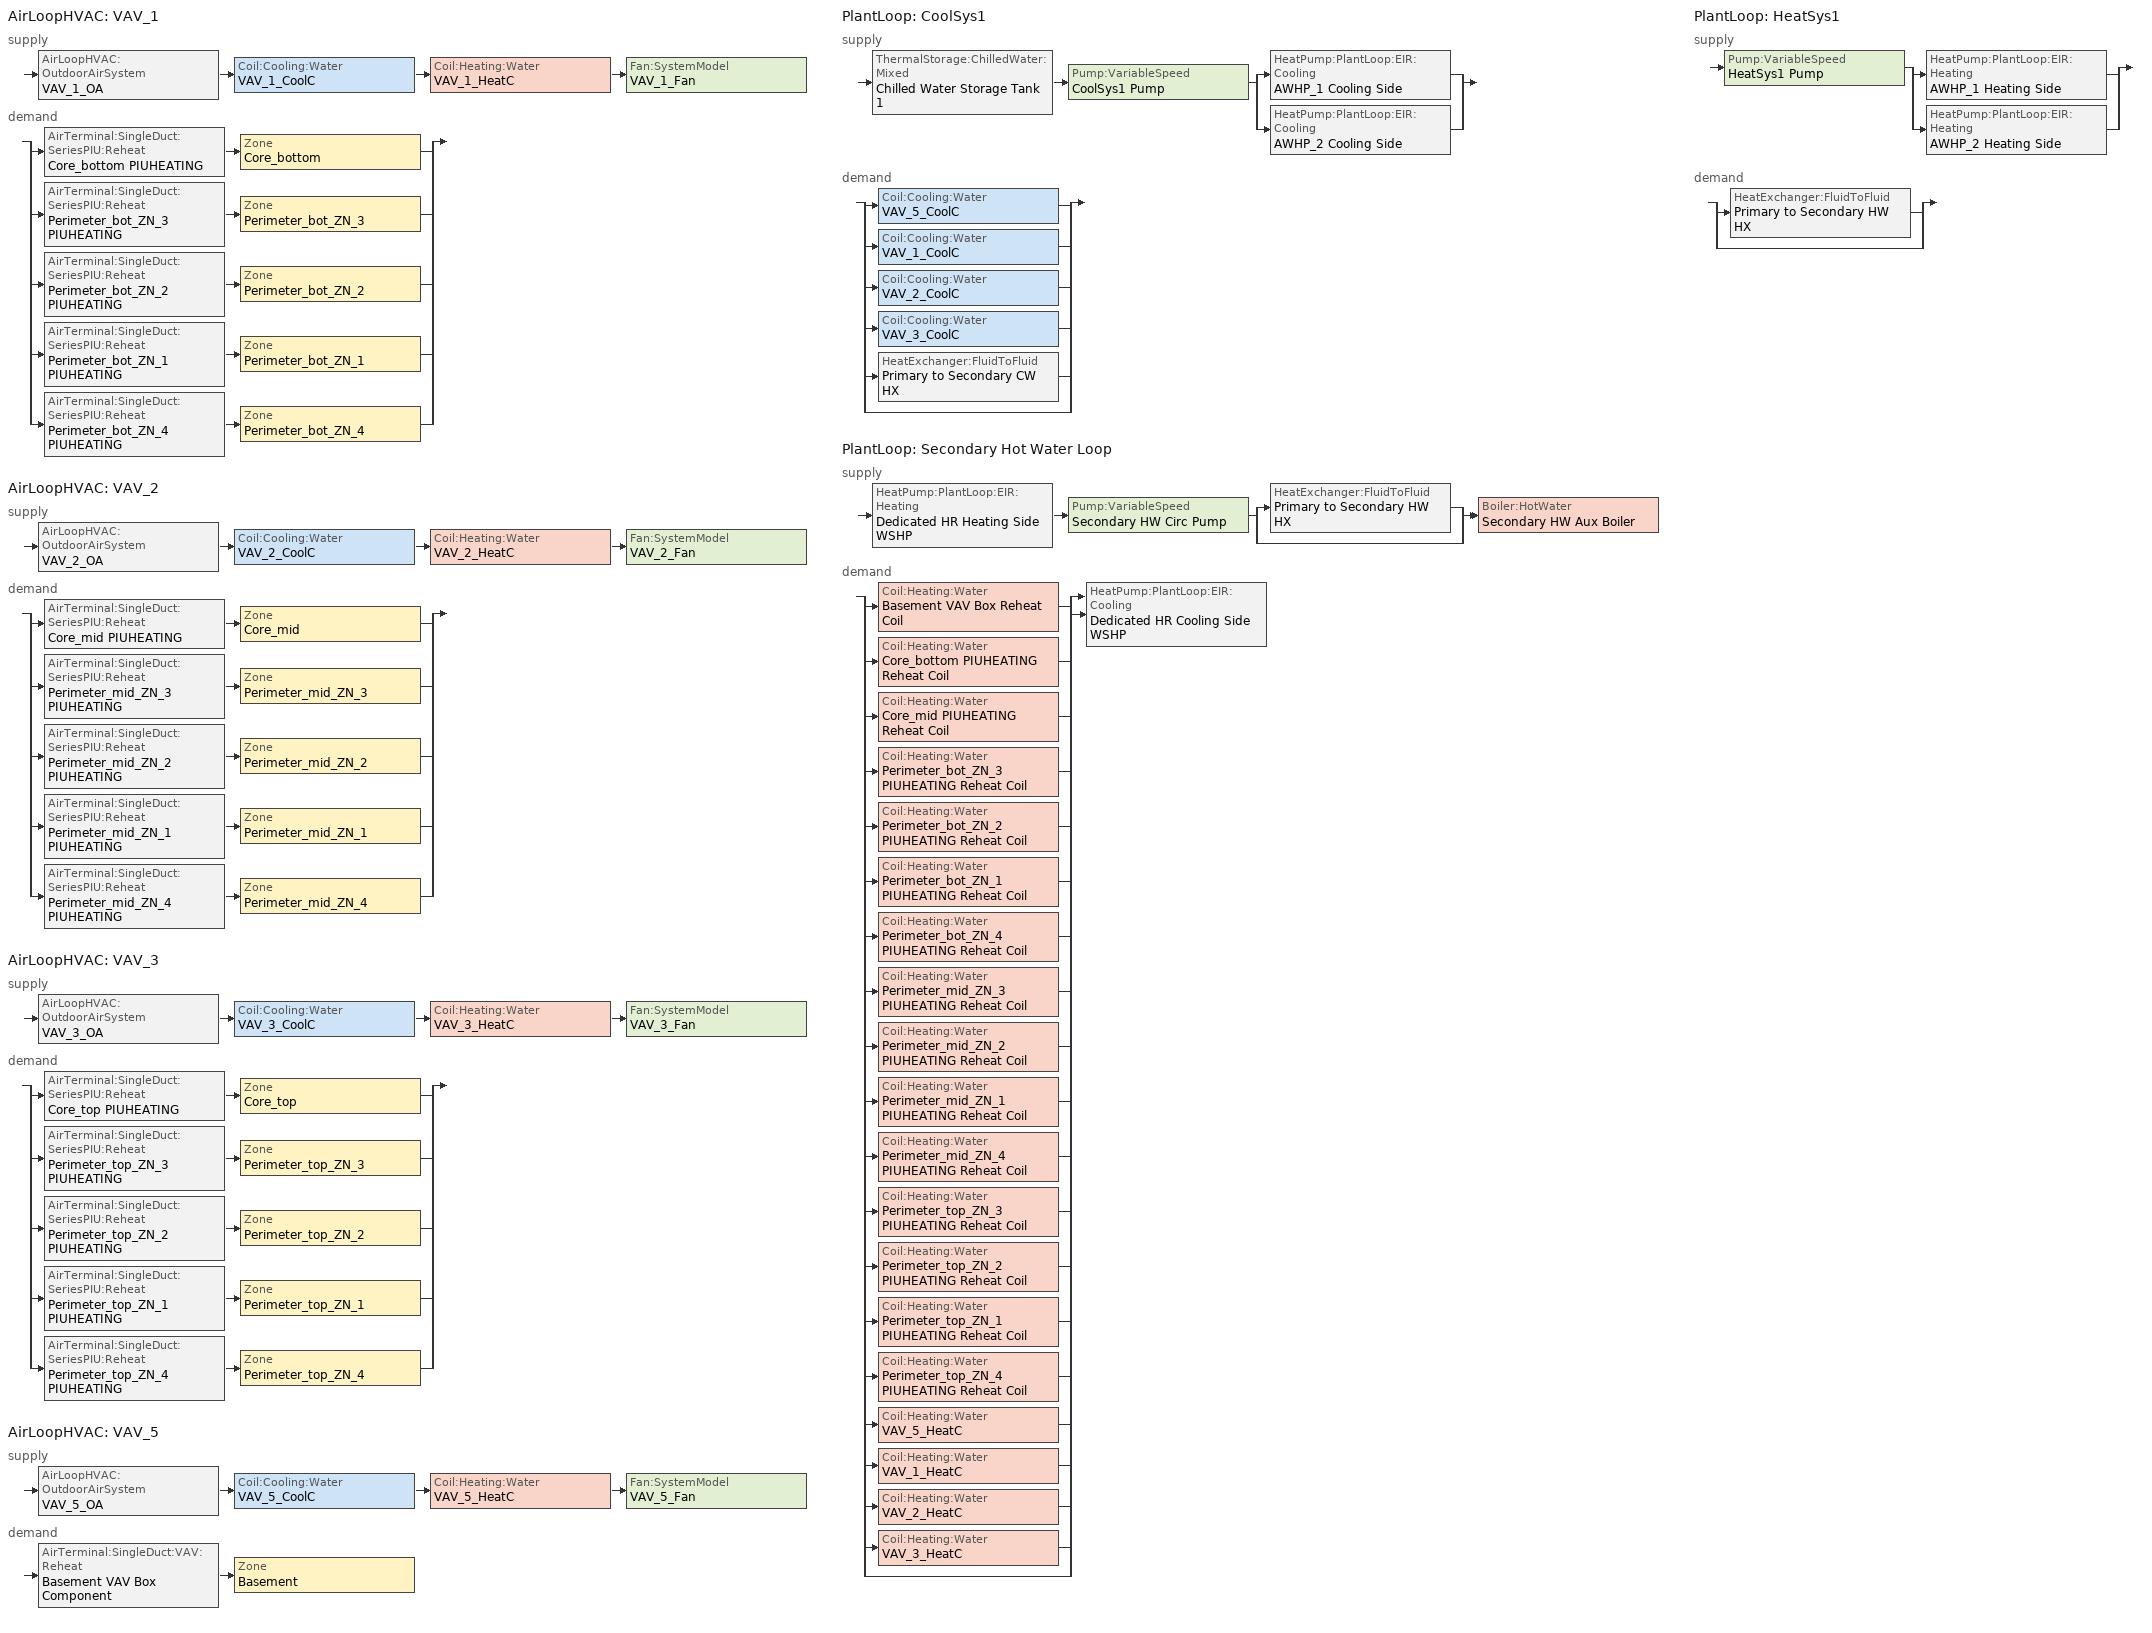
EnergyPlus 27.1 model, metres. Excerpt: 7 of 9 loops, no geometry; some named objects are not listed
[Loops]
AirLoopHVAC 'VAV_1'
 supply: AirLoopHVAC:OutdoorAirSystem 'VAV_1_OA' > Coil:Cooling:Water 'VAV_1_CoolC' > Coil:Heating:Water 'VAV_1_HeatC' > Fan:SystemModel 'VAV_1_Fan'
 demand: split
  | AirTerminal:SingleDuct:SeriesPIU:Reheat 'Core_bottom PIUHEATING' > Zone 'Core_bottom'
  | AirTerminal:SingleDuct:SeriesPIU:Reheat 'Perimeter_bot_ZN_3 PIUHEATING' > Zone 'Perimeter_bot_ZN_3'
  | AirTerminal:SingleDuct:SeriesPIU:Reheat 'Perimeter_bot_ZN_2 PIUHEATING' > Zone 'Perimeter_bot_ZN_2'
  | AirTerminal:SingleDuct:SeriesPIU:Reheat 'Perimeter_bot_ZN_1 PIUHEATING' > Zone 'Perimeter_bot_ZN_1'
  | AirTerminal:SingleDuct:SeriesPIU:Reheat 'Perimeter_bot_ZN_4 PIUHEATING' > Zone 'Perimeter_bot_ZN_4'
AirLoopHVAC 'VAV_2'
 supply: AirLoopHVAC:OutdoorAirSystem 'VAV_2_OA' > Coil:Cooling:Water 'VAV_2_CoolC' > Coil:Heating:Water 'VAV_2_HeatC' > Fan:SystemModel 'VAV_2_Fan'
 demand: split
  | AirTerminal:SingleDuct:SeriesPIU:Reheat 'Core_mid PIUHEATING' > Zone 'Core_mid'
  | AirTerminal:SingleDuct:SeriesPIU:Reheat 'Perimeter_mid_ZN_3 PIUHEATING' > Zone 'Perimeter_mid_ZN_3'
  | AirTerminal:SingleDuct:SeriesPIU:Reheat 'Perimeter_mid_ZN_2 PIUHEATING' > Zone 'Perimeter_mid_ZN_2'
  | AirTerminal:SingleDuct:SeriesPIU:Reheat 'Perimeter_mid_ZN_1 PIUHEATING' > Zone 'Perimeter_mid_ZN_1'
  | AirTerminal:SingleDuct:SeriesPIU:Reheat 'Perimeter_mid_ZN_4 PIUHEATING' > Zone 'Perimeter_mid_ZN_4'
AirLoopHVAC 'VAV_3'
 supply: AirLoopHVAC:OutdoorAirSystem 'VAV_3_OA' > Coil:Cooling:Water 'VAV_3_CoolC' > Coil:Heating:Water 'VAV_3_HeatC' > Fan:SystemModel 'VAV_3_Fan'
 demand: split
  | AirTerminal:SingleDuct:SeriesPIU:Reheat 'Core_top PIUHEATING' > Zone 'Core_top'
  | AirTerminal:SingleDuct:SeriesPIU:Reheat 'Perimeter_top_ZN_3 PIUHEATING' > Zone 'Perimeter_top_ZN_3'
  | AirTerminal:SingleDuct:SeriesPIU:Reheat 'Perimeter_top_ZN_2 PIUHEATING' > Zone 'Perimeter_top_ZN_2'
  | AirTerminal:SingleDuct:SeriesPIU:Reheat 'Perimeter_top_ZN_1 PIUHEATING' > Zone 'Perimeter_top_ZN_1'
  | AirTerminal:SingleDuct:SeriesPIU:Reheat 'Perimeter_top_ZN_4 PIUHEATING' > Zone 'Perimeter_top_ZN_4'
AirLoopHVAC 'VAV_5'
 supply: AirLoopHVAC:OutdoorAirSystem 'VAV_5_OA' > Coil:Cooling:Water 'VAV_5_CoolC' > Coil:Heating:Water 'VAV_5_HeatC' > Fan:SystemModel 'VAV_5_Fan'
 demand: AirTerminal:SingleDuct:VAV:Reheat 'Basement VAV Box Component' > Zone 'Basement'
PlantLoop 'CoolSys1'
 supply: ThermalStorage:ChilledWater:Mixed 'Chilled Water Storage Tank 1' > Pump:VariableSpeed 'CoolSys1 Pump' > split
  | HeatPump:PlantLoop:EIR:Cooling 'AWHP_1 Cooling Side'
  | HeatPump:PlantLoop:EIR:Cooling 'AWHP_2 Cooling Side'
 demand: split
  | Coil:Cooling:Water 'VAV_5_CoolC'
  | Coil:Cooling:Water 'VAV_1_CoolC'
  | Coil:Cooling:Water 'VAV_2_CoolC'
  | Coil:Cooling:Water 'VAV_3_CoolC'
  | HeatExchanger:FluidToFluid 'Primary to Secondary CW HX'
  | bypass
PlantLoop 'Secondary Hot Water Loop'
 supply: HeatPump:PlantLoop:EIR:Heating 'Dedicated HR Heating Side WSHP' > Pump:VariableSpeed 'Secondary HW Circ Pump' > split
  | HeatExchanger:FluidToFluid 'Primary to Secondary HW HX'
  | bypass
  join > Boiler:HotWater 'Secondary HW Aux Boiler'
 demand: split
  | Coil:Heating:Water 'Basement VAV Box Reheat Coil'
  | Coil:Heating:Water 'Core_bottom PIUHEATING Reheat Coil'
  | Coil:Heating:Water 'Core_mid PIUHEATING Reheat Coil'
  | Coil:Heating:Water 'Perimeter_bot_ZN_3 PIUHEATING Reheat Coil'
  | Coil:Heating:Water 'Perimeter_bot_ZN_2 PIUHEATING Reheat Coil'
  | Coil:Heating:Water 'Perimeter_bot_ZN_1 PIUHEATING Reheat Coil'
  | Coil:Heating:Water 'Perimeter_bot_ZN_4 PIUHEATING Reheat Coil'
  | Coil:Heating:Water 'Perimeter_mid_ZN_3 PIUHEATING Reheat Coil'
  | Coil:Heating:Water 'Perimeter_mid_ZN_2 PIUHEATING Reheat Coil'
  | Coil:Heating:Water 'Perimeter_mid_ZN_1 PIUHEATING Reheat Coil'
  | Coil:Heating:Water 'Perimeter_mid_ZN_4 PIUHEATING Reheat Coil'
  | Coil:Heating:Water 'Perimeter_top_ZN_3 PIUHEATING Reheat Coil'
  | Coil:Heating:Water 'Perimeter_top_ZN_2 PIUHEATING Reheat Coil'
  | Coil:Heating:Water 'Perimeter_top_ZN_1 PIUHEATING Reheat Coil'
  | Coil:Heating:Water 'Perimeter_top_ZN_4 PIUHEATING Reheat Coil'
  | Coil:Heating:Water 'VAV_5_HeatC'
  | Coil:Heating:Water 'VAV_1_HeatC'
  | Coil:Heating:Water 'VAV_2_HeatC'
  | Coil:Heating:Water 'VAV_3_HeatC'
  | bypass
  join > HeatPump:PlantLoop:EIR:Cooling 'Dedicated HR Cooling Side WSHP'
PlantLoop 'HeatSys1'
 supply: Pump:VariableSpeed 'HeatSys1 Pump' > split
  | HeatPump:PlantLoop:EIR:Heating 'AWHP_1 Heating Side'
  | HeatPump:PlantLoop:EIR:Heating 'AWHP_2 Heating Side'
 demand: split
  | HeatExchanger:FluidToFluid 'Primary to Secondary HW HX'
  | bypass
[Fan:SystemModel] Design Maximum Air Flow Rate {m3/s}=Autosize; Speed Control Method=Continuous; Motor In Air Stream Fraction=1; Design Electric Power Consumption {W}=Autosize
Name | Availability Schedule | Electric Power Minimum Flow Rate Fraction | Design Pressure Rise {Pa} | Motor Efficiency | Design Power Sizing Method | Fan Total Efficiency | Electric Power Function of Flow Fraction Curve | Electric Power Per Unit Flow Rate Per Unit Pressure {W/((m3/s)-Pa)}
VAV_1_Fan; VAV_3_Fan | HVACOperationSchd | 0 | 1017.592 | 0.93 | TotalEfficiencyAndPressure | 0.6045 | VAV Fan Curve
VAV_2_Fan | HVACOperationSchd | 0 | 1017.592 | 0.95 | TotalEfficiencyAndPressure | 0.6175 | VAV Fan Curve
VAV_5_Fan | Always_ON | 0 | 1109.648 | 0.91 | TotalEfficiencyAndPressure | 0.5915 | VAV Fan Curve
Core_bottom PIUHEATING Fan; Core_mid PIUHEATING Fan; Core_top PIUHEATING Fan; Perimeter_bot_ZN_1 PIUHEATING Fan; Perimeter_bot_ZN_2 PIUHEATING Fan; Perimeter_bot_ZN_3 PIUHEATING Fan; Perimeter_bot_ZN_4 PIUHEATING Fan; Perimeter_mid_ZN_1 PIUHEATING Fan; Perimeter_mid_ZN_2 PIUHEATING Fan; Perimeter_mid_ZN_3 PIUHEATING Fan; Perimeter_mid_ZN_4 PIUHEATING Fan; Perimeter_top_ZN_1 PIUHEATING Fan; Perimeter_top_ZN_2 PIUHEATING Fan; Perimeter_top_ZN_3 PIUHEATING Fan; Perimeter_top_ZN_4 PIUHEATING Fan | HVACOperationSchd | 0.39 | 50 | 0.9 | PowerPerFlowPerPressure |  | fan curve 1 | 1.87331
[Coil:Heating:Water] Availability Schedule=ALWAYS_ON; U-Factor Times Area Value {W/K}=Autosize; Maximum Water Flow Rate {m3/s}=Autosize; Performance Input Method=UFactorTimesAreaAndDesignWaterFlowRate; Rated Capacity {W}=Autosize
Name | Rated Inlet Water Temperature {C} | Rated Inlet Air Temperature {C} | Rated Outlet Water Temperature {C} | Rated Outlet Air Temperature {C}
Basement VAV Box Reheat Coil | 82.2 | 16.6 | 71.1 | 32.2
VAV_2_HeatC; VAV_1_HeatC; VAV_3_HeatC; VAV_5_HeatC | 40 | 9 | 36 | 35
Core_bottom PIUHEATING Reheat Coil; Core_mid PIUHEATING Reheat Coil; Perimeter_bot_ZN_1 PIUHEATING Reheat Coil; Perimeter_bot_ZN_2 PIUHEATING Reheat Coil; Perimeter_bot_ZN_3 PIUHEATING Reheat Coil; Perimeter_bot_ZN_4 PIUHEATING Reheat Coil; Perimeter_mid_ZN_1 PIUHEATING Reheat Coil; Perimeter_mid_ZN_2 PIUHEATING Reheat Coil; Perimeter_mid_ZN_3 PIUHEATING Reheat Coil; Perimeter_mid_ZN_4 PIUHEATING Reheat Coil; Perimeter_top_ZN_1 PIUHEATING Reheat Coil; Perimeter_top_ZN_2 PIUHEATING Reheat Coil; Perimeter_top_ZN_3 PIUHEATING Reheat Coil; Perimeter_top_ZN_4 PIUHEATING Reheat Coil | 45 | 19.9 | 35 | 32.2
[Coil:Cooling:Water] Availability Schedule=ALWAYS_ON; Design Water Flow Rate {m3/s}=Autosize; Design Air Flow Rate {m3/s}=Autosize; Design Inlet Water Temperature {C}=Autosize; Design Inlet Air Temperature {C}=Autosize; Design Outlet Air Temperature {C}=Autosize; Design Inlet Air Humidity Ratio {kgWater/kgDryAir}=Autosize; Design Outlet Air Humidity Ratio {kgWater/kgDryAir}=Autosize; Type of Analysis=SimpleAnalysis; Heat Exchanger Configuration=CrossFlow
VAV_3_CoolC; VAV_2_CoolC; VAV_1_CoolC; VAV_5_CoolC
[AirTerminal:SingleDuct:VAV:Reheat]
Basement VAV Box Component: Availability Schedule=ALWAYS_ON; Maximum Air Flow Rate {m3/s}=Autosize; Zone Minimum Air Flow Input Method=Constant; Constant Minimum Air Flow Fraction=0.3; Reheat Coil=Basement VAV Box Reheat Coil; Maximum Hot Water or Steam Flow Rate {m3/s}=Autosize; Minimum Hot Water or Steam Flow Rate {m3/s}=0; Convergence Tolerance=0.001; Damper Heating Action=Normal; Maximum Flow per Zone Floor Area During Reheat {m3/s-m2}=Autosize; Maximum Flow Fraction During Reheat=Autosize
[DesignSpecification:OutdoorAir] Outdoor Air Method=Sum; Outdoor Air Flow per Person {m3/s-person}=0.006; Outdoor Air Flow per Zone Floor Area {m3/s-m2}=0.001; Outdoor Air Flow per Zone {m3/s}=0
SZ DSOA Basement; SZ DSOA Core_bottom; SZ DSOA Core_mid; SZ DSOA Core_top; SZ DSOA Perimeter_bot_ZN_1; SZ DSOA Perimeter_bot_ZN_2; SZ DSOA Perimeter_bot_ZN_3; SZ DSOA Perimeter_bot_ZN_4; SZ DSOA Perimeter_mid_ZN_1; SZ DSOA Perimeter_mid_ZN_2; SZ DSOA Perimeter_mid_ZN_3; SZ DSOA Perimeter_mid_ZN_4; SZ DSOA Perimeter_top_ZN_1; SZ DSOA Perimeter_top_ZN_2; SZ DSOA Perimeter_top_ZN_3; SZ DSOA Perimeter_top_ZN_4
[AirTerminal:SingleDuct:SeriesPIU:Reheat] Availability Schedule=ALWAYS_ON; Maximum Air Flow Rate {m3/s}=Autosize; Maximum Primary Air Flow Rate {m3/s}=Autosize; Minimum Primary Air Flow Fraction=Autosize; Maximum Hot Water or Steam Flow Rate {m3/s}=Autosize
Name | Fan | Reheat Coil
Core_bottom PIUHEATING | Core_bottom PIUHEATING Fan | Core_bottom PIUHEATING Reheat Coil
Core_mid PIUHEATING | Core_mid PIUHEATING Fan | Core_mid PIUHEATING Reheat Coil
Core_top PIUHEATING | Core_top PIUHEATING Fan | Core_top PIUHEATING Reheat Coil
Perimeter_bot_ZN_1 PIUHEATING | Perimeter_bot_ZN_1 PIUHEATING Fan | Perimeter_bot_ZN_1 PIUHEATING Reheat Coil
Perimeter_bot_ZN_2 PIUHEATING | Perimeter_bot_ZN_2 PIUHEATING Fan | Perimeter_bot_ZN_2 PIUHEATING Reheat Coil
Perimeter_bot_ZN_3 PIUHEATING | Perimeter_bot_ZN_3 PIUHEATING Fan | Perimeter_bot_ZN_3 PIUHEATING Reheat Coil
Perimeter_bot_ZN_4 PIUHEATING | Perimeter_bot_ZN_4 PIUHEATING Fan | Perimeter_bot_ZN_4 PIUHEATING Reheat Coil
Perimeter_mid_ZN_1 PIUHEATING | Perimeter_mid_ZN_1 PIUHEATING Fan | Perimeter_mid_ZN_1 PIUHEATING Reheat Coil
Perimeter_mid_ZN_2 PIUHEATING | Perimeter_mid_ZN_2 PIUHEATING Fan | Perimeter_mid_ZN_2 PIUHEATING Reheat Coil
Perimeter_mid_ZN_3 PIUHEATING | Perimeter_mid_ZN_3 PIUHEATING Fan | Perimeter_mid_ZN_3 PIUHEATING Reheat Coil
Perimeter_mid_ZN_4 PIUHEATING | Perimeter_mid_ZN_4 PIUHEATING Fan | Perimeter_mid_ZN_4 PIUHEATING Reheat Coil
Perimeter_top_ZN_1 PIUHEATING | Perimeter_top_ZN_1 PIUHEATING Fan | Perimeter_top_ZN_1 PIUHEATING Reheat Coil
Perimeter_top_ZN_2 PIUHEATING | Perimeter_top_ZN_2 PIUHEATING Fan | Perimeter_top_ZN_2 PIUHEATING Reheat Coil
Perimeter_top_ZN_3 PIUHEATING | Perimeter_top_ZN_3 PIUHEATING Fan | Perimeter_top_ZN_3 PIUHEATING Reheat Coil
Perimeter_top_ZN_4 PIUHEATING | Perimeter_top_ZN_4 PIUHEATING Fan | Perimeter_top_ZN_4 PIUHEATING Reheat Coil
[Coil:Heating:Electric]
Core_top PIUHEATING Reheat Coil: Availability Schedule=ALWAYS_ON; Efficiency=1; Nominal Capacity {W}=Autosize
[Zone equipment]
Basement: Basement VAV Box Component
Core_bottom: Core_bottom PIUHEATING, Core_bottom_ZoneCooling
Core_mid: Core_mid PIUHEATING, Core_mid_ZoneCooling
Core_top: Core_top PIUHEATING, Core_top_ZoneCooling
Perimeter_bot_ZN_1: Perimeter_bot_ZN_1 PIUHEATING, Perimeter_bot_ZN_1_ZoneCooling
Perimeter_bot_ZN_2: Perimeter_bot_ZN_2 PIUHEATING, Perimeter_bot_ZN_2_ZoneCooling
Perimeter_bot_ZN_3: Perimeter_bot_ZN_3 PIUHEATING, Perimeter_bot_ZN_3_ZoneCooling
Perimeter_bot_ZN_4: Perimeter_bot_ZN_4 PIUHEATING, Perimeter_bot_ZN_4_ZoneCooling
Perimeter_mid_ZN_1: Perimeter_mid_ZN_1 PIUHEATING, Perimeter_mid_ZN_1_ZoneCooling
Perimeter_mid_ZN_2: Perimeter_mid_ZN_2 PIUHEATING, Perimeter_mid_ZN_2_ZoneCooling
Perimeter_mid_ZN_3: Perimeter_mid_ZN_3 PIUHEATING, Perimeter_mid_ZN_3_ZoneCooling
Perimeter_mid_ZN_4: Perimeter_mid_ZN_4 PIUHEATING, Perimeter_mid_ZN_4_ZoneCooling
Perimeter_top_ZN_1: Perimeter_top_ZN_1 PIUHEATING, Perimeter_top_ZN_1_ZoneCooling
Perimeter_top_ZN_2: Perimeter_top_ZN_2 PIUHEATING, Perimeter_top_ZN_2_ZoneCooling
Perimeter_top_ZN_3: Perimeter_top_ZN_3 PIUHEATING, Perimeter_top_ZN_3_ZoneCooling
Perimeter_top_ZN_4: Perimeter_top_ZN_4 PIUHEATING, Perimeter_top_ZN_4_ZoneCooling
[DesignSpecification:ZoneAirDistribution]
PIUHEATING Vent Distribution: Zone Air Distribution Effectiveness in Cooling Mode=1; Zone Air Distribution Effectiveness in Heating Mode=0.8; Zone Secondary Recirculation Fraction=0
[Sizing:Zone] Zone Cooling Design Supply Air Temperature Input Method=SupplyAirTemperature; Zone Cooling Design Supply Air Temperature {C}=14.6; Zone Heating Design Supply Air Temperature Input Method=SupplyAirTemperature; Zone Heating Design Supply Air Temperature {C}=35; Zone Heating Design Supply Air Humidity Ratio {kgWater/kgDryAir}=0.008; Cooling Design Air Flow Method=DesignDay; Heating Design Air Flow Method=DesignDay
Name | Zone Cooling Design Supply Air Humidity Ratio {kgWater/kgDryAir} | Design Specification Outdoor Air Object | Design Specification Zone Air Distribution Object | Account for Dedicated Outdoor Air System | Dedicated Outdoor Air System Control Strategy | Dedicated Outdoor Air Low Setpoint Temperature for Design {C} | Dedicated Outdoor Air High Setpoint Temperature for Design {C}
Basement | 0.01055 | SZ DSOA Basement
Core_bottom | 0.01055 | SZ DSOA Core_bottom | PIUHEATING Vent Distribution | Yes | ColdSupplyAir | 9.89 | 14
Core_mid | 0.01055 | SZ DSOA Core_mid | PIUHEATING Vent Distribution | Yes | ColdSupplyAir | 9.89 | 14
Core_top | 0.01056 | SZ DSOA Core_top | PIUHEATING Vent Distribution | Yes | ColdSupplyAir | 9.89 | 14
Perimeter_bot_ZN_1 | 0.01055 | SZ DSOA Perimeter_bot_ZN_1 | PIUHEATING Vent Distribution | Yes | ColdSupplyAir | 9.89 | 14
Perimeter_bot_ZN_2 | 0.01055 | SZ DSOA Perimeter_bot_ZN_2 | PIUHEATING Vent Distribution | Yes | ColdSupplyAir | 9.89 | 14
Perimeter_bot_ZN_3 | 0.01055 | SZ DSOA Perimeter_bot_ZN_3 | PIUHEATING Vent Distribution | Yes | ColdSupplyAir | 9.89 | 14
Perimeter_bot_ZN_4 | 0.01055 | SZ DSOA Perimeter_bot_ZN_4 | PIUHEATING Vent Distribution | Yes | ColdSupplyAir | 9.89 | 14
Perimeter_mid_ZN_1 | 0.01055 | SZ DSOA Perimeter_mid_ZN_1 | PIUHEATING Vent Distribution | Yes | ColdSupplyAir | 9.89 | 14
Perimeter_mid_ZN_2 | 0.01055 | SZ DSOA Perimeter_mid_ZN_2 | PIUHEATING Vent Distribution | Yes | ColdSupplyAir | 9.89 | 14
Perimeter_mid_ZN_3 | 0.01055 | SZ DSOA Perimeter_mid_ZN_3 | PIUHEATING Vent Distribution | Yes | ColdSupplyAir | 9.89 | 14
Perimeter_mid_ZN_4 | 0.01055 | SZ DSOA Perimeter_mid_ZN_4 | PIUHEATING Vent Distribution | Yes | ColdSupplyAir | 9.89 | 14
Perimeter_top_ZN_1 | 0.01055 | SZ DSOA Perimeter_top_ZN_1 | PIUHEATING Vent Distribution | Yes | ColdSupplyAir | 9.89 | 14
Perimeter_top_ZN_2 | 0.01055 | SZ DSOA Perimeter_top_ZN_2 | PIUHEATING Vent Distribution | Yes | ColdSupplyAir | 9.89 | 14
Perimeter_top_ZN_3 | 0.01055 | SZ DSOA Perimeter_top_ZN_3 | PIUHEATING Vent Distribution | Yes | ColdSupplyAir | 9.89 | 14
Perimeter_top_ZN_4 | 0.01055 | SZ DSOA Perimeter_top_ZN_4 | PIUHEATING Vent Distribution | Yes | ColdSupplyAir | 9.89 | 14
[ZoneControl:Thermostat] Control Type Schedule=Dual Zone Control Type Sched
Name | Zone or ZoneList | Control 1
Basement Thermostat | Basement | Basement DualSPSched
Core_bottom Thermostat | Core_bottom | Core_bottom DualSPSched
Core_mid Thermostat | Core_mid | Core_mid DualSPSched
Core_top Thermostat | Core_top | Core_top DualSPSched
Perimeter_bot_ZN_1 Thermostat | Perimeter_bot_ZN_1 | Perimeter_bot_ZN_1 DualSPSched
Perimeter_bot_ZN_2 Thermostat | Perimeter_bot_ZN_2 | Perimeter_bot_ZN_2 DualSPSched
Perimeter_bot_ZN_3 Thermostat | Perimeter_bot_ZN_3 | Perimeter_bot_ZN_3 DualSPSched
Perimeter_bot_ZN_4 Thermostat | Perimeter_bot_ZN_4 | Perimeter_bot_ZN_4 DualSPSched
Perimeter_mid_ZN_1 Thermostat | Perimeter_mid_ZN_1 | Perimeter_mid_ZN_1 DualSPSched
Perimeter_mid_ZN_2 Thermostat | Perimeter_mid_ZN_2 | Perimeter_mid_ZN_2 DualSPSched
Perimeter_mid_ZN_3 Thermostat | Perimeter_mid_ZN_3 | Perimeter_mid_ZN_3 DualSPSched
Perimeter_mid_ZN_4 Thermostat | Perimeter_mid_ZN_4 | Perimeter_mid_ZN_4 DualSPSched
Perimeter_top_ZN_1 Thermostat | Perimeter_top_ZN_1 | Perimeter_top_ZN_1 DualSPSched
Perimeter_top_ZN_2 Thermostat | Perimeter_top_ZN_2 | Perimeter_top_ZN_2 DualSPSched
Perimeter_top_ZN_3 Thermostat | Perimeter_top_ZN_3 | Perimeter_top_ZN_3 DualSPSched
Perimeter_top_ZN_4 Thermostat | Perimeter_top_ZN_4 | Perimeter_top_ZN_4 DualSPSched
[ThermostatSetpoint:DualSetpoint] Heating Setpoint Temperature Schedule=HTGSETP_SCH; Cooling Setpoint Temperature Schedule=CLGSETP_SCH
Basement DualSPSched; Core_bottom DualSPSched; Core_mid DualSPSched; Core_top DualSPSched; Perimeter_bot_ZN_1 DualSPSched; Perimeter_bot_ZN_2 DualSPSched; Perimeter_bot_ZN_3 DualSPSched; Perimeter_bot_ZN_4 DualSPSched; Perimeter_mid_ZN_1 DualSPSched; Perimeter_mid_ZN_2 DualSPSched; Perimeter_mid_ZN_3 DualSPSched; Perimeter_mid_ZN_4 DualSPSched; Perimeter_top_ZN_1 DualSPSched; Perimeter_top_ZN_2 DualSPSched; Perimeter_top_ZN_3 DualSPSched; Perimeter_top_ZN_4 DualSPSched
[Sizing:System] Design Outdoor Air Flow Rate {m3/s}=Autosize; Preheat Design Humidity Ratio {kgWater/kgDryAir}=0.008; Precool Design Humidity Ratio {kgWater/kgDryAir}=0.008; Type of Zone Sum to Use=NonCoincident; Central Heating Design Supply Air Humidity Ratio {kgWater/kgDryAir}=0.008; Cooling Supply Air Flow Rate Method=DesignDay; Heating Supply Air Flow Rate Method=DesignDay; Zone Maximum Outdoor Air Fraction=1; Cooling Design Capacity Method=CoolingDesignCapacity; Cooling Design Capacity {W}=Autosize; Heating Design Capacity Method=HeatingDesignCapacity; Heating Design Capacity {W}=Autosize; Central Cooling Capacity Control Method=VAV
Name | Type of Load to Size On | Central Heating Maximum System Air Flow Ratio | Preheat Design Temperature {C} | Precool Design Temperature {C} | Central Cooling Design Supply Air Temperature {C} | Central Heating Design Supply Air Temperature {C} | 100% Outdoor Air in Cooling | 100% Outdoor Air in Heating | Central Cooling Design Supply Air Humidity Ratio {kgWater/kgDryAir} | System Outdoor Air Method
VAV_1; VAV_2; VAV_3 | VentilationRequirement | Autosize | 7 | 9.3 | 9.3 | 9.3 | Yes | Yes | 0.0068 | ZoneSum
VAV_5 | Sensible | 0.3 | 8 | 12.8 | 8.9 | 16.7 | No | No | 0.006
[Controller:OutdoorAir] Minimum Outdoor Air Flow Rate {m3/s}=Autosize; Maximum Outdoor Air Flow Rate {m3/s}=Autosize; Economizer Control Type=NoEconomizer; Economizer Control Action Type=ModulateFlow; Economizer Maximum Limit Dry-Bulb Temperature {C}=28; Economizer Maximum Limit Enthalpy {J/kg}=64000; Economizer Minimum Limit Dry-Bulb Temperature {C}=-100; Lockout Type=NoLockout; Minimum Limit Type=FixedMinimum; Minimum Outdoor Air Schedule=MinOA_MotorizedDamper_Sched
Name | Minimum Fraction of Outdoor Air Schedule
VAV_1_OA_Controller; VAV_2_OA_Controller; VAV_3_OA_Controller | Always_On
VAV_5_OA_Controller
[SetpointManager:Scheduled] Control Variable=Temperature
Name | Schedule | Setpoint Node or NodeList
VAV_1 SAT setpoint | Seasonal-Reset-Supply-Air-Temp-Sch | VAV_1 Supply Equipment Outlet Node
VAV_2 SAT setpoint | Seasonal-Reset-Supply-Air-Temp-Sch | VAV_2 Supply Equipment Outlet Node
VAV_3 SAT setpoint | Seasonal-Reset-Supply-Air-Temp-Sch | VAV_3 Supply Equipment Outlet Node
VAV_5 SAT setpoint | Seasonal-Reset-Supply-Air-Temp-Sch | VAV_5 Supply Equipment Outlet Node
CoolSys1 Loop Setpoint Manager | CW-Loop-Temp-Schedule | CoolSys1 Supply Outlet Node
HeatSys1 Loop Setpoint Manager | HW-Loop-Temp-Schedule | HeatSys1 Supply Outlet Node
CoolSys1 HX Setpoint Manager | CW-Loop-Temp-Schedule | CoolSys1 Pump Inlet
[AirLoopHVAC] Design Supply Air Flow Rate {m3/s}=Autosize
VAV_1; VAV_2; VAV_3; VAV_5
[SetpointManager:MixedAir] Control Variable=Temperature
Name | Setpoint Node or NodeList
VAV_1_CoolC SAT Manager | VAV_1_CoolC-VAV_1_HeatCNode
VAV_1_HeatC SAT Manager | VAV_1_HeatC-VAV_1_FanNode
VAV_1_OAMixed Air Temp Manager | VAV_1_OA-VAV_1_CoolCNode
VAV_2_CoolC SAT Manager | VAV_2_CoolC-VAV_2_HeatCNode
VAV_2_HeatC SAT Manager | VAV_2_HeatC-VAV_2_FanNode
VAV_2_OAMixed Air Temp Manager | VAV_2_OA-VAV_2_CoolCNode
VAV_3_CoolC SAT Manager | VAV_3_CoolC-VAV_3_HeatCNode
VAV_3_HeatC SAT Manager | VAV_3_HeatC-VAV_3_FanNode
VAV_3_OAMixed Air Temp Manager | VAV_3_OA-VAV_3_CoolCNode
VAV_5_CoolC SAT Manager | VAV_5_CoolC-VAV_5_HeatCNode
VAV_5_HeatC SAT Manager | VAV_5_HeatC-VAV_5_FanNode
VAV_5_OAMixed Air Temp Manager | VAV_5_OA-VAV_5_CoolCNode
[Pump:VariableSpeed] Design Maximum Flow Rate {m3/s}=Autosize; Design Pump Head {Pa}=179352; Design Power Consumption {W}=Autosize; Fraction of Motor Inefficiencies to Fluid Stream=0; Coefficient 1 of the Part Load Performance Curve=0; Coefficient 2 of the Part Load Performance Curve=1; Coefficient 3 of the Part Load Performance Curve=0; Coefficient 4 of the Part Load Performance Curve=0; Pump Control Type=Intermittent
Name | Motor Efficiency | Design Minimum Flow Rate {m3/s} | Design Power Sizing Method | Design Electric Power per Unit Flow Rate {W/(m3/s)} | Design Shaft Power per Unit Flow Rate per Unit Head {W/((m3/s)-Pa)} | Design Minimum Flow Rate Fraction
CoolSys1 Pump | 0.9 | Autosize | PowerPerFlow | 348701.1 | 1.28205 | 0
HeatSys1 Pump | 0.875 | 0
Secondary HW Circ Pump | 0.9 | 0
[Sizing:Plant] Sizing Option=NonCoincident; Coincident Sizing Factor Mode=None
Name | Loop Type | Design Loop Exit Temperature {C} | Loop Design Temperature Difference {deltaC} | Zone Timesteps in Averaging Window
CoolSys1 | Cooling | 6.67 | 6.67 | 1
HeatSys1; Secondary Hot Water Loop | Heating | 48 | 6 | 2
[Controller:WaterCoil] Control Variable=Temperature; Actuator Variable=Flow; Maximum Actuated Flow {m3/s}=Autosize; Minimum Actuated Flow {m3/s}=0
Name | Action | Controller Convergence Tolerance {deltaC}
VAV_1_CoolC_Controller; VAV_2_CoolC_Controller; VAV_3_CoolC_Controller; VAV_5_CoolC_Controller | Reverse
VAV_1_HeatC_Controller; VAV_2_HeatC_Controller; VAV_3_HeatC_Controller; VAV_5_HeatC_Controller | Normal | 0.0001
[PlantLoop] Fluid Type=Water; Maximum Loop Flow Rate {m3/s}=Autosize; Minimum Loop Flow Rate {m3/s}=0; Plant Loop Volume {m3}=Autocalculate
Name | Plant Equipment Operation Scheme | Maximum Loop Temperature {C} | Minimum Loop Temperature {C} | Load Distribution Scheme
CoolSys1 | CoolSys1 Loop Operation Scheme List | 98 | 1 | UniformLoad
Secondary Hot Water Loop | Secondary Hot Loop Operation | 98 | 1 | SequentialLoad
HeatSys1 | HeatSys1 Loop Operation Scheme List | 80 | 10 | Optimal
[PlantEquipmentOperationSchemes] Control Scheme 1=Two AWHP Operation Scheme; Control Scheme 1 Schedule=ALways_on
CoolSys1 Loop Operation Scheme List; Secondary Hot Loop Operation; HeatSys1 Loop Operation Scheme List
[PlantEquipmentList]
Primary to Secondary HW HX equip: Primary to Secondary HW HX
Two AWHP Cooling Equipment List: AWHP_1 Cooling Side, AWHP_2 Cooling Side
Two AWHP Heating Equipment List: AWHP_1 Heating Side, AWHP_2 Heating Side
One AWHP Cooling Equipment List: AWHP_1 Cooling Side
One AWHP Heating Equipment List: AWHP_2 Heating Side
[Boiler:HotWater]
Secondary HW Aux Boiler: Fuel Type=NaturalGas; Nominal Capacity {W}=Autosize; Nominal Thermal Efficiency=0.78; Efficiency Curve Temperature Evaluation Variable=LeavingBoiler; Design Water Flow Rate {m3/s}=Autosize; Minimum Part Load Ratio=0; Maximum Part Load Ratio=1.2; Optimum Part Load Ratio=1; Water Outlet Upper Temperature Limit {C}=95; Boiler Flow Mode=LeavingSetpointModulated; On Cycle Parasitic Electric Load {W}=0; Sizing Factor=1
[HeatExchanger:FluidToFluid] Availability Schedule=always_on; Loop Demand Side Design Flow Rate {m3/s}=Autosize; Loop Supply Side Design Flow Rate {m3/s}=Autosize; Heat Exchange Model Type=CrossFlowBothMixed; Heat Exchanger U-Factor Times Area Value {W/K}=Autosize; Minimum Temperature Difference to Activate Heat Exchanger {deltaC}=0.2; Heat Transfer Metering End Use Type=LoopToLoop
Name | Control Type
Primary to Secondary HW HX | HeatingSetpointModulated
Primary to Secondary CW HX | CoolingSetpointModulated
[HeatPump:PlantLoop:EIR:Cooling] Load Side Reference Flow Rate {m3/s}=Autosize; Source Side Reference Flow Rate {m3/s}=Autosize; Reference Capacity {W}=Autosize; Control Type=Setpoint; Flow Mode=VariableSpeedPumping; Minimum Part Load Ratio=0.2
Name | Condenser Type | Companion Heat Pump | Reference Coefficient of Performance {W/W} | Sizing Factor | Capacity Modifier Function of Temperature Curve | Electric Input to Output Ratio Modifier Function of Temperature Curve | Electric Input to Output Ratio Modifier Function of Part Load Ratio Curve | Minimum Source Inlet Temperature {C} | Maximum Source Inlet Temperature {C}
AWHP_1 Cooling Side | AirSource | AWHP_1 Heating Side | 2.89 | 1 | CoolCapCurveFuncTemp | CoolEIRCurveFuncTemp | EIRCurveFuncPLR
AWHP_2 Cooling Side | AirSource | AWHP_2 Heating Side | 2.89 | 1 | CoolCapCurveFuncTemp | CoolEIRCurveFuncTemp | EIRCurveFuncPLR
Dedicated HR Cooling Side WSHP | WaterSource | Dedicated HR Heating Side WSHP | 3.5 | 0.2 | CapCurveFuncTemp2 | EIRCurveFuncTemp2 | EIRCurveFuncPLR2 | 10 | 50
[HeatPump:PlantLoop:EIR:Heating] Load Side Reference Flow Rate {m3/s}=Autosize; Source Side Reference Flow Rate {m3/s}=Autosize; Reference Capacity {W}=Autosize; Electric Input to Output Ratio Modifier Function of Part Load Ratio Curve=EIRCurveFuncPLR; Control Type=Setpoint; Flow Mode=VariableSpeedPumping; Minimum Part Load Ratio=0.2
Name | Condenser Type | Companion Heat Pump | Reference Coefficient of Performance {W/W} | Sizing Factor | Capacity Modifier Function of Temperature Curve | Electric Input to Output Ratio Modifier Function of Temperature Curve | Heating To Cooling Capacity Sizing Ratio | Heat Pump Sizing Method | Minimum Source Inlet Temperature {C} | Maximum Source Inlet Temperature {C} | Minimum Supply Water Temperature Curve | Maximum Supply Water Temperature Curve | Dry Outdoor Correction Factor Curve | Maximum Outdoor Dry Bulb Temperature For Defrost Operation | Heat Pump Defrost Control | Heat Pump Defrost Time Period Fraction | Timed Empirical Defrost Frequency Curve | Timed Empirical Defrost Heat Load Penalty Curve | Timed Empirical Defrost Heat Input Energy Fraction Curve
AWHP_1 Heating Side | AirSource | AWHP_1 Cooling Side | 2.89 | 1 | HeatCapCurveFuncTemp | HeatEIRCurveFuncTemp | 1.1 | GreaterOfHeatingOrCooling | -25 | 35 | MinSWTvsOAT | MaxSWTvsOAT | HeatDryCoilFuncOAT | 10.6068 | TimedEmpirical | 0.116667 | TimedDefrostFrequency | TimedDefrostHeatLoad | TimedDefrostHeatEnergy
AWHP_2 Heating Side | AirSource | AWHP_2 Cooling Side | 2.89 | 1 | HeatCapCurveFuncTemp | HeatEIRCurveFuncTemp | 1.1 | GreaterOfHeatingOrCooling | -25 | 35 | MinSWTvsOAT | MaxSWTvsOAT | HeatDryCoilFuncOAT | 10.6068 | TimedEmpirical | 0.116667 | TimedDefrostFrequency | TimedDefrostHeatLoad | TimedDefrostHeatEnergy
Dedicated HR Heating Side WSHP | WaterSource | Dedicated HR Cooling Side WSHP | 3.5 | 0.2 | CapCurveFuncTemp | EIRCurveFuncTemp | 1 | CoolingCapacity | 2 | 25
[ThermalStorage:ChilledWater:Mixed]
Chilled Water Storage Tank 1: Tank Volume {m3}=50; Setpoint Temperature Schedule=CW-Tank-Temp-Schedule; Deadband Temperature Difference {deltaC}=2.5; Minimum Temperature Limit {C}=1; Ambient Temperature Indicator=Outdoors; Heat Gain Coefficient from Ambient Temperature {W/K}=5; Use Side Heat Transfer Effectiveness=1; Use Side Availability Schedule=ALWAYS_ON; Use Side Design Flow Rate {m3/s}=Autosize
[PlantEquipmentOperation:HeatingLoad] Load Range 1 Lower Limit {W}=0; Range 1 Equipment List=One AWHP Heating Equipment List
Name | Load Range 1 Upper Limit {W} | Load Range 2 Lower Limit {W} | Load Range 2 Upper Limit {W} | Range 2 Equipment List
Two AWHP Heating Operation Scheme | 50000 | 100000 | 1e+13 | Two AWHP Heating Equipment List
One AWHP Heating Operation Scheme | 1e+16
[PlantEquipmentOperation:ChillerHeaterChangeover]
Two AWHP Operation Scheme: Primary Cooling Plant Setpoint Temperature {C}=6.6; Secondary Distribution Cooling Plant Setpoint Temperature {C}=13.7; Primary Heating Plant Setpoint at Outdoor High Temperature {C}=59.8; Outdoor High Temperature {C}=10; Primary Heating Plant Setpoint at Outdoor Low Temperature {C}=37.6; Outdoor Low Temperature {C}=-18; Secondary Distribution Heating Plant Setpoint Temperature {C}=45; Zone Load Polling ZoneList=All Conditioned Zones; Cooling Only Load Plant Equipment Operation Cooling Load=Two AWHP Cooling Operation Scheme; Heating Only Load Plant Equipment Operation Heating Load=Two AWHP Heating Operation Scheme; Simultaneous Cooling And Heating Plant Equipment Operation Cooling Load=One AWHP Cooling Operation Scheme; Simultaneous Cooling And Heating Plant Equipment Operation Heating Load=One AWHP Heating Operation Scheme; Dedicated Chilled Water Return Recovery Heat Pump=Dedicated HR Cooling Side WSHP; Dedicated Hot Water Return Recovery Heat Pump=Dedicated HR Heating Side WSHP
[PlantEquipmentOperation:CoolingLoad] Load Range 1 Lower Limit {W}=0; Range 1 Equipment List=One AWHP Cooling Equipment List
Name | Load Range 1 Upper Limit {W} | Load Range 2 Lower Limit {W} | Load Range 2 Upper Limit {W} | Range 2 Equipment List
Two AWHP Cooling Operation Scheme | 50000 | 50000 | 1e+13 | Two AWHP Cooling Equipment List
One AWHP Cooling Operation Scheme | 1e+16
[ZoneList]
All Conditioned Zones: Basement, Core_bottom, Core_mid, Core_top, Perimeter_bot_ZN_1, Perimeter_bot_ZN_2, Perimeter_bot_ZN_3, Perimeter_bot_ZN_4, Perimeter_mid_ZN_1, Perimeter_mid_ZN_2, Perimeter_mid_ZN_3, Perimeter_mid_ZN_4, Perimeter_top_ZN_1, Perimeter_top_ZN_2, Perimeter_top_ZN_3, Perimeter_top_ZN_4
[Schedule:Compact]
ALWAYS_ON: Through: 12/31, For: AllDays, Until: 24:00, 1
CLGSETP_SCH: Through: 12/31, For: Weekdays SummerDesignDay, Until: 06:00, 26.7, Until: 22:00, 24, Until: 24:00, 26.7, For: Saturday, Until: 06:00, 26.7, Until: 18:00, 24, Until: 24:00, 26.7, For WinterDesignDay, Until: 24:00, 26.7, For: AllOtherDays, Until: 24:00, 26.7
HTGSETP_SCH: Through: 12/31, For: Weekdays, Until: 06:00, 18.3, Until: 22:00, 21.7, Until: 24:00, 18.3, For SummerDesignDay, Until: 24:00, 18.3, For: Saturday, Until: 06:00, 15.6, Until: 18:00, 21.7, Until: 24:00, 15.6, For: WinterDesignDay, Until: 24:00, 21.7, For: AllOtherDays, Until: 24:00, 15.6
Seasonal-Reset-Supply-Air-Temp-Sch: Through: 12/31, For: AllDays, Until: 24:00, 9.3
MinOA_MotorizedDamper_Sched: Through: 12/31, For: Weekdays SummerDesignDay, Until: 06:00, 0, Until: 22:00, 1, Until: 24:00, 0, For: Saturday WinterDesignDay, Until: 07:00, 0, Until: 18:00, 1, Until: 24:00, 0, For: AllOtherDays, Until: 24:00, 0
Dual Zone Control Type Sched: Through: 12/31, For: AllDays, Until: 24:00, 4
HVACOperationSchd: Through: 12/31, For: Weekdays SummerDesignDay, Until: 06:00, 0, Until: 22:00, 1, Until: 24:00, 0, For: Saturday WinterDesignDay, Until: 06:00, 0, Until: 18:00, 1, Until: 24:00, 0, For: AllOtherDays, Until: 24:00, 0
CW-Tank-Temp-Schedule; CW-Loop-Temp-Schedule: Through: 12/31, For: AllDays, Until: 24:00, 6.7
HW-Loop-Temp-Schedule: Through: 12/31, For: AllDays, Until: 24:00, 40
[Curve:Quartic] Maximum Value of x=1; Input Unit Type for X=Dimensionless
Name | Coefficient1 Constant | Coefficient2 x | Coefficient3 x**2 | Coefficient4 x**3 | Coefficient5 x**4 | Minimum Value of x | Minimum Curve Output | Maximum Curve Output | Output Unit Type
VAV Fan Curve | 0.0407599 | 0.088045 | -0.0729261 | 0.94374 | 0 | 0 | 0 | 1 | Dimensionless
fan curve 1 | 0.1379 | -0.2406 | 1.7851 | -2.0248 | 1.3456 | 0.33
[Curve:Biquadratic] Input Unit Type for X=Temperature; Input Unit Type for Y=Temperature; Output Unit Type=Dimensionless
Name | Coefficient1 Constant | Coefficient2 x | Coefficient3 x**2 | Coefficient4 y | Coefficient5 y**2 | Coefficient6 x*y | Minimum Value of x | Maximum Value of x | Minimum Value of y | Maximum Value of y | Maximum Curve Output | Minimum Curve Output
CoolCapCurveFuncTemp | 1.06723 | 0.0460678 | 0.00034605 | -0.00697049 | -2.88619e-05 | -0.000475763 | 2 | 20 | 4.2 | 37 | 1.55
CoolEIRCurveFuncTemp | 0.440306 | -0.0241323 | 0.000537915 | 0.0118716 | 0.000305786 | -0.00061733 | 2 | 20 | 4.2 | 37 | 1.48 | 0.4
HeatCapCurveFuncTemp | 0.794901 | 0.00388524 | -5.75169e-05 | 0.0278109 | 0.000318168 | -0.000130572 | 15 | 70 | -17 | 37.22 | 1.55
HeatEIRCurveFuncTemp | 0.53073 | 0.00655165 | 0.000263599 | -0.0362067 | 0.00126617 | -0.000791224 | 15 | 70 | -17 | 37.22 | 1.48 | 0.4
CapCurveFuncTemp; EIRCurveFuncTemp; CapCurveFuncTemp2; EIRCurveFuncTemp2 | 1 | 0 | 0 | 0 | 0 | 0 | 5 | 10 | 24 | 35
[Curve:Quadratic]
Name | Coefficient1 Constant | Coefficient2 x | Coefficient3 x**2 | Minimum Value of x | Maximum Value of x | Minimum Curve Output | Maximum Curve Output | Input Unit Type for X | Output Unit Type
MinSWTvsOAT | 0 | 1 | 0 | -17.7778 | 35 | 20 | 35 | Temperature | Temperature
MaxSWTvsOAT | 53.1667 | 0.85 | 0 | -17.7778 | 35 | 20 | 60 | Temperature | Temperature
EIRCurveFuncPLR; EIRCurveFuncPLR2 | 1 | 0 | 0 | 0 | 1
TimedDefrostHeatEnergy | 0.03423 | -0.00072 | 0 | -30 | 10.6068
TimedDefrostFrequency | 0.71582 | -0.024822 | 0 | -30 | 10.6068
TimedDefrostHeatLoad | 0.08286 | -0.007812 | 0 | -30 | 10.6068
HeatDryCoilFuncOAT | 0.957474 | -0.00299322 | 5.5728e-05 | -11.675 | 26.6667
